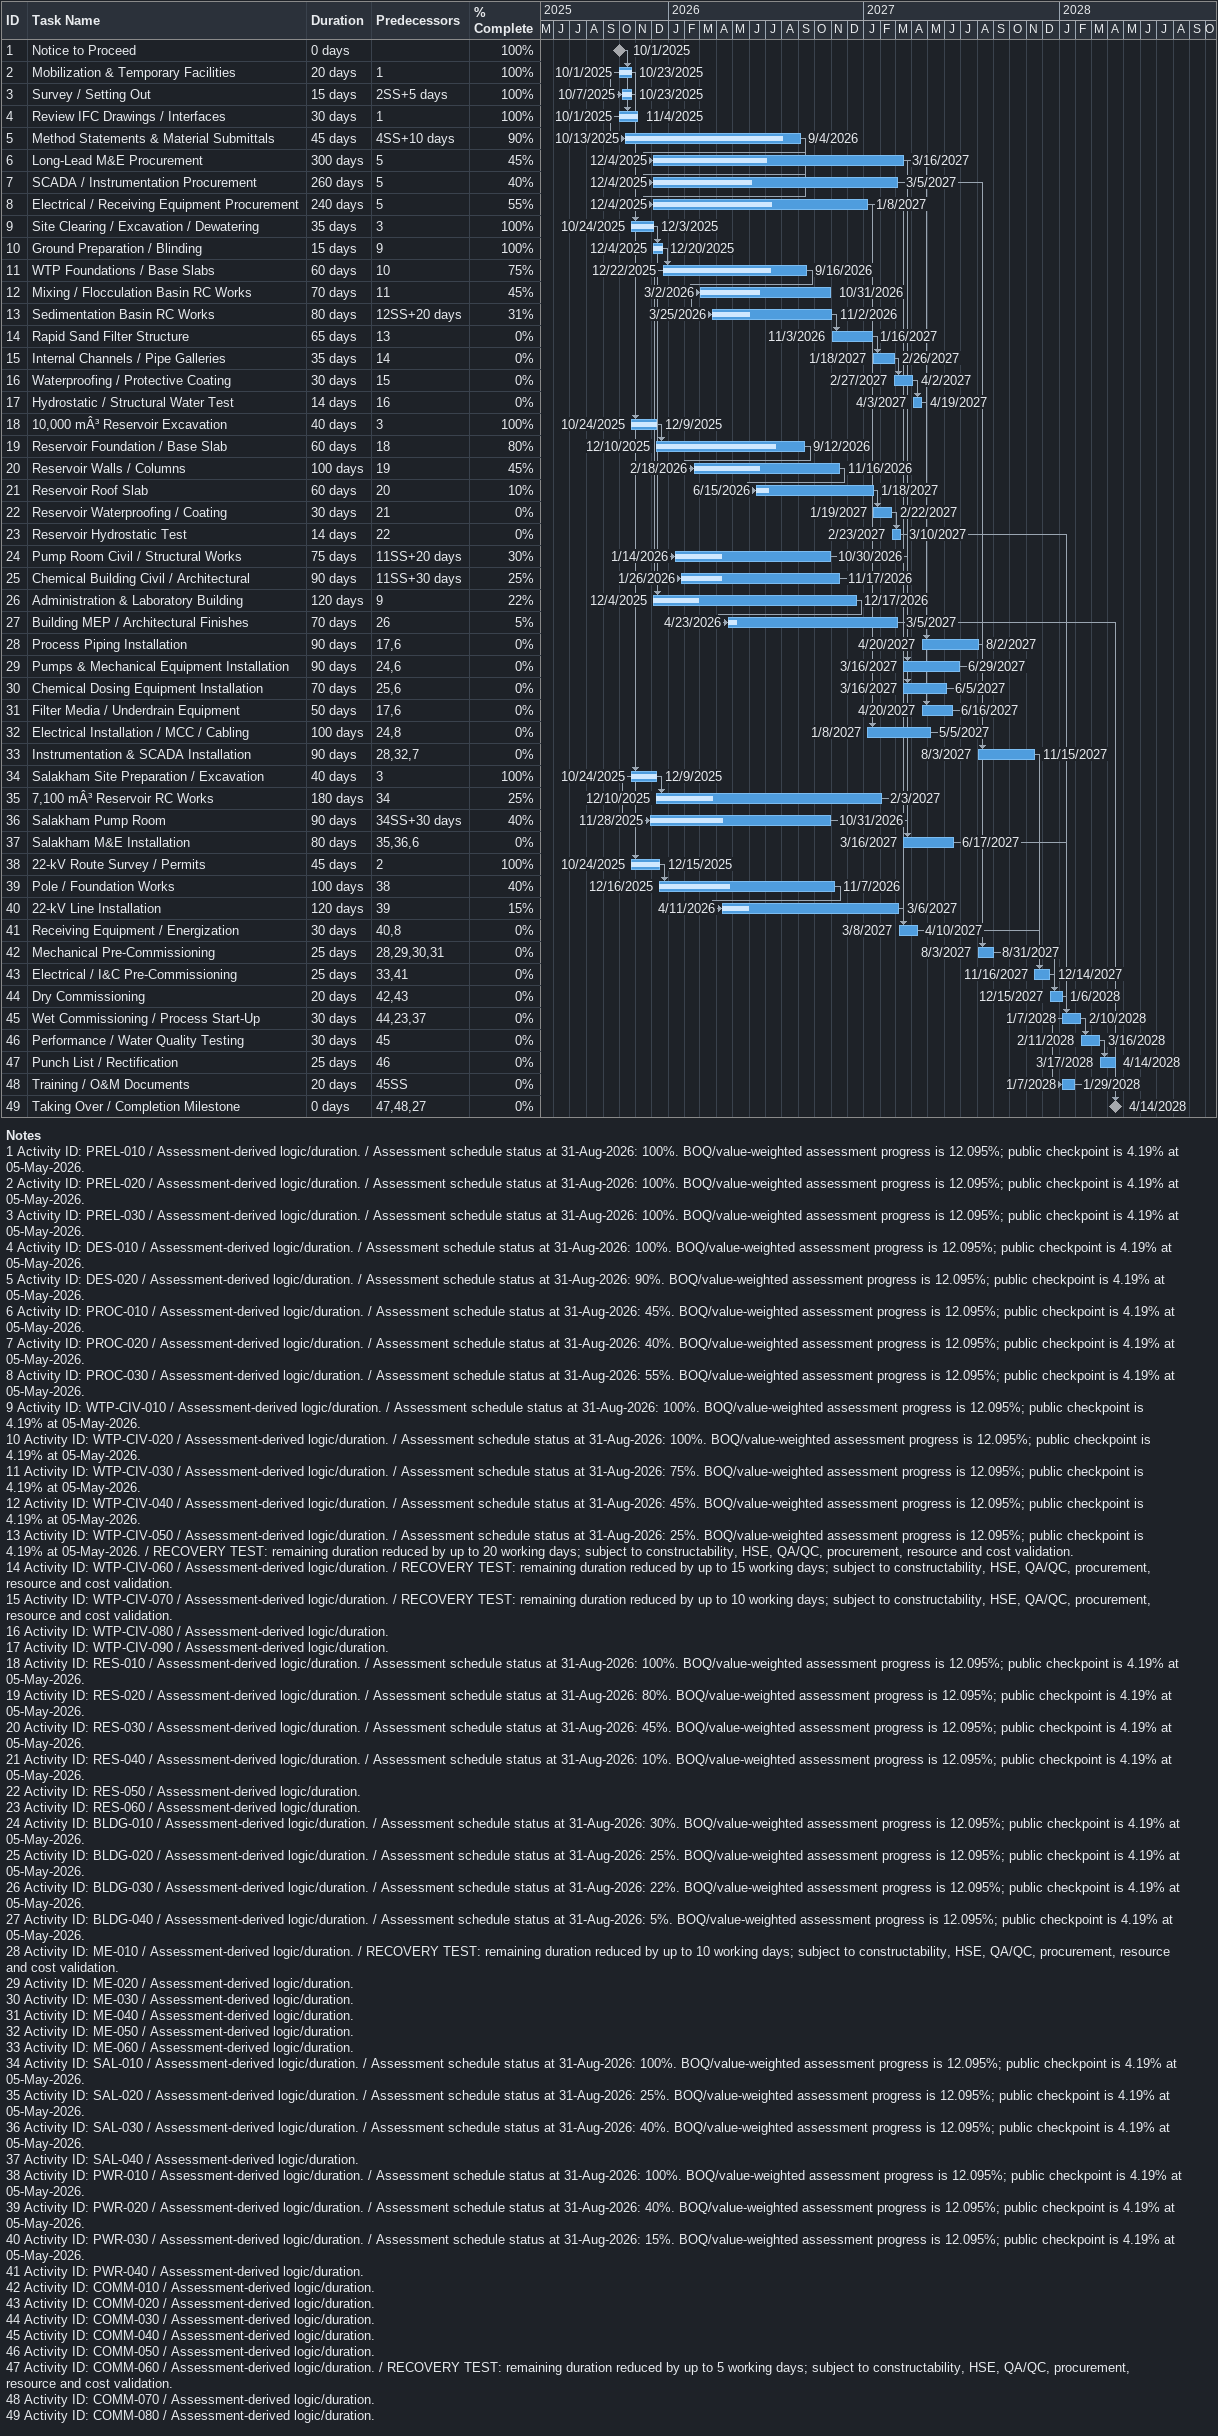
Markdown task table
| ID | Task | Duration | Start | Finish | Predecessors | % complete |
|---|---|---|---|---|---|---|
| 1 | Notice to Proceed | 0d | 2025-10-01 | 2025-10-01 |  | 100 |
| 2 | Mobilization & Temporary Facilities | 20d | 2025-10-01 | 2025-10-23 | 1 | 100 |
| 3 | Survey / Setting Out | 15d | 2025-10-07 | 2025-10-23 | 2SS+5d | 100 |
| 4 | Review IFC Drawings / Interfaces | 30d | 2025-10-01 | 2025-11-04 | 1 | 100 |
| 5 | Method Statements & Material Submittals | 45d | 2025-10-13 | 2026-09-04 | 4SS+10d | 90 |
| 6 | Long-Lead M&E Procurement | 300d | 2025-12-04 | 2027-03-16 | 5 | 45 |
| 7 | SCADA / Instrumentation Procurement | 260d | 2025-12-04 | 2027-03-05 | 5 | 40 |
| 8 | Electrical / Receiving Equipment Procurement | 240d | 2025-12-04 | 2027-01-08 | 5 | 55 |
| 9 | Site Clearing / Excavation / Dewatering | 35d | 2025-10-24 | 2025-12-03 | 3 | 100 |
| 10 | Ground Preparation / Blinding | 15d | 2025-12-04 | 2025-12-20 | 9 | 100 |
| 11 | WTP Foundations / Base Slabs | 60d | 2025-12-22 | 2026-09-16 | 10 | 75 |
| 12 | Mixing / Flocculation Basin RC Works | 70d | 2026-03-02 | 2026-10-31 | 11 | 45 |
| 13 | Sedimentation Basin RC Works | 80d | 2026-03-25 | 2026-11-02 | 12SS+20d | 31 |
| 14 | Rapid Sand Filter Structure | 65d | 2026-11-03 | 2027-01-16 | 13 | 0 |
| 15 | Internal Channels / Pipe Galleries | 35d | 2027-01-18 | 2027-02-26 | 14 | 0 |
| 16 | Waterproofing / Protective Coating | 30d | 2027-02-27 | 2027-04-02 | 15 | 0 |
| 17 | Hydrostatic / Structural Water Test | 14d | 2027-04-03 | 2027-04-19 | 16 | 0 |
| 18 | 10,000 mÂ³ Reservoir Excavation | 40d | 2025-10-24 | 2025-12-09 | 3 | 100 |
| 19 | Reservoir Foundation / Base Slab | 60d | 2025-12-10 | 2026-09-12 | 18 | 80 |
| 20 | Reservoir Walls / Columns | 100d | 2026-02-18 | 2026-11-16 | 19 | 45 |
| 21 | Reservoir Roof Slab | 60d | 2026-06-15 | 2027-01-18 | 20 | 10 |
| 22 | Reservoir Waterproofing / Coating | 30d | 2027-01-19 | 2027-02-22 | 21 | 0 |
| 23 | Reservoir Hydrostatic Test | 14d | 2027-02-23 | 2027-03-10 | 22 | 0 |
| 24 | Pump Room Civil / Structural Works | 75d | 2026-01-14 | 2026-10-30 | 11SS+20d | 30 |
| 25 | Chemical Building Civil / Architectural | 90d | 2026-01-26 | 2026-11-17 | 11SS+30d | 25 |
| 26 | Administration & Laboratory Building | 120d | 2025-12-04 | 2026-12-17 | 9 | 22 |
| 27 | Building MEP / Architectural Finishes | 70d | 2026-04-23 | 2027-03-05 | 26 | 5 |
| 28 | Process Piping Installation | 90d | 2027-04-20 | 2027-08-02 | 17, 6 | 0 |
| 29 | Pumps & Mechanical Equipment Installation | 90d | 2027-03-16 | 2027-06-29 | 24, 6 | 0 |
| 30 | Chemical Dosing Equipment Installation | 70d | 2027-03-16 | 2027-06-05 | 25, 6 | 0 |
| 31 | Filter Media / Underdrain Equipment | 50d | 2027-04-20 | 2027-06-16 | 17, 6 | 0 |
| 32 | Electrical Installation / MCC / Cabling | 100d | 2027-01-08 | 2027-05-05 | 24, 8 | 0 |
| 33 | Instrumentation & SCADA Installation | 90d | 2027-08-03 | 2027-11-15 | 28, 32, 7 | 0 |
| 34 | Salakham Site Preparation / Excavation | 40d | 2025-10-24 | 2025-12-09 | 3 | 100 |
| 35 | 7,100 mÂ³ Reservoir RC Works | 180d | 2025-12-10 | 2027-02-03 | 34 | 25 |
| 36 | Salakham Pump Room | 90d | 2025-11-28 | 2026-10-31 | 34SS+30d | 40 |
| 37 | Salakham M&E Installation | 80d | 2027-03-16 | 2027-06-17 | 35, 36, 6 | 0 |
| 38 | 22-kV Route Survey / Permits | 45d | 2025-10-24 | 2025-12-15 | 2 | 100 |
| 39 | Pole / Foundation Works | 100d | 2025-12-16 | 2026-11-07 | 38 | 40 |
| 40 | 22-kV Line Installation | 120d | 2026-04-11 | 2027-03-06 | 39 | 15 |
| 41 | Receiving Equipment / Energization | 30d | 2027-03-08 | 2027-04-10 | 40, 8 | 0 |
| 42 | Mechanical Pre-Commissioning | 25d | 2027-08-03 | 2027-08-31 | 28, 29, 30, 31 | 0 |
| 43 | Electrical / I&C Pre-Commissioning | 25d | 2027-11-16 | 2027-12-14 | 33, 41 | 0 |
| 44 | Dry Commissioning | 20d | 2027-12-15 | 2028-01-06 | 42, 43 | 0 |
| 45 | Wet Commissioning / Process Start-Up | 30d | 2028-01-07 | 2028-02-10 | 44, 23, 37 | 0 |
| 46 | Performance / Water Quality Testing | 30d | 2028-02-11 | 2028-03-16 | 45 | 0 |
| 47 | Punch List / Rectification | 25d | 2028-03-17 | 2028-04-14 | 46 | 0 |
| 48 | Training / O&M Documents | 20d | 2028-01-07 | 2028-01-29 | 45SS | 0 |
| 49 | Taking Over / Completion Milestone | 0d | 2028-04-14 | 2028-04-14 | 47, 48, 27 | 0 |

Notes
- 1: Activity ID: PREL-010 / Assessment-derived logic/duration. / Assessment schedule status at 31-Aug-2026: 100%. BOQ/value-weighted assessment progress is 12.095%; public checkpoint is 4.19% at 05-May-2026.
- 2: Activity ID: PREL-020 / Assessment-derived logic/duration. / Assessment schedule status at 31-Aug-2026: 100%. BOQ/value-weighted assessment progress is 12.095%; public checkpoint is 4.19% at 05-May-2026.
- 3: Activity ID: PREL-030 / Assessment-derived logic/duration. / Assessment schedule status at 31-Aug-2026: 100%. BOQ/value-weighted assessment progress is 12.095%; public checkpoint is 4.19% at 05-May-2026.
- 4: Activity ID: DES-010 / Assessment-derived logic/duration. / Assessment schedule status at 31-Aug-2026: 100%. BOQ/value-weighted assessment progress is 12.095%; public checkpoint is 4.19% at 05-May-2026.
- 5: Activity ID: DES-020 / Assessment-derived logic/duration. / Assessment schedule status at 31-Aug-2026: 90%. BOQ/value-weighted assessment progress is 12.095%; public checkpoint is 4.19% at 05-May-2026.
- 6: Activity ID: PROC-010 / Assessment-derived logic/duration. / Assessment schedule status at 31-Aug-2026: 45%. BOQ/value-weighted assessment progress is 12.095%; public checkpoint is 4.19% at 05-May-2026.
- 7: Activity ID: PROC-020 / Assessment-derived logic/duration. / Assessment schedule status at 31-Aug-2026: 40%. BOQ/value-weighted assessment progress is 12.095%; public checkpoint is 4.19% at 05-May-2026.
- 8: Activity ID: PROC-030 / Assessment-derived logic/duration. / Assessment schedule status at 31-Aug-2026: 55%. BOQ/value-weighted assessment progress is 12.095%; public checkpoint is 4.19% at 05-May-2026.
- 9: Activity ID: WTP-CIV-010 / Assessment-derived logic/duration. / Assessment schedule status at 31-Aug-2026: 100%. BOQ/value-weighted assessment progress is 12.095%; public checkpoint is 4.19% at 05-May-2026.
- 10: Activity ID: WTP-CIV-020 / Assessment-derived logic/duration. / Assessment schedule status at 31-Aug-2026: 100%. BOQ/value-weighted assessment progress is 12.095%; public checkpoint is 4.19% at 05-May-2026.
- 11: Activity ID: WTP-CIV-030 / Assessment-derived logic/duration. / Assessment schedule status at 31-Aug-2026: 75%. BOQ/value-weighted assessment progress is 12.095%; public checkpoint is 4.19% at 05-May-2026.
- 12: Activity ID: WTP-CIV-040 / Assessment-derived logic/duration. / Assessment schedule status at 31-Aug-2026: 45%. BOQ/value-weighted assessment progress is 12.095%; public checkpoint is 4.19% at 05-May-2026.
- 13: Activity ID: WTP-CIV-050 / Assessment-derived logic/duration. / Assessment schedule status at 31-Aug-2026: 25%. BOQ/value-weighted assessment progress is 12.095%; public checkpoint is 4.19% at 05-May-2026. / RECOVERY TEST: remaining duration reduced by up to 20 working days; subject to constructability, HSE, QA/QC, procurement, resource and cost validation.
- 14: Activity ID: WTP-CIV-060 / Assessment-derived logic/duration. / RECOVERY TEST: remaining duration reduced by up to 15 working days; subject to constructability, HSE, QA/QC, procurement, resource and cost validation.
- 15: Activity ID: WTP-CIV-070 / Assessment-derived logic/duration. / RECOVERY TEST: remaining duration reduced by up to 10 working days; subject to constructability, HSE, QA/QC, procurement, resource and cost validation.
- 16: Activity ID: WTP-CIV-080 / Assessment-derived logic/duration.
- 17: Activity ID: WTP-CIV-090 / Assessment-derived logic/duration.
- 18: Activity ID: RES-010 / Assessment-derived logic/duration. / Assessment schedule status at 31-Aug-2026: 100%. BOQ/value-weighted assessment progress is 12.095%; public checkpoint is 4.19% at 05-May-2026.
- 19: Activity ID: RES-020 / Assessment-derived logic/duration. / Assessment schedule status at 31-Aug-2026: 80%. BOQ/value-weighted assessment progress is 12.095%; public checkpoint is 4.19% at 05-May-2026.
- 20: Activity ID: RES-030 / Assessment-derived logic/duration. / Assessment schedule status at 31-Aug-2026: 45%. BOQ/value-weighted assessment progress is 12.095%; public checkpoint is 4.19% at 05-May-2026.
- 21: Activity ID: RES-040 / Assessment-derived logic/duration. / Assessment schedule status at 31-Aug-2026: 10%. BOQ/value-weighted assessment progress is 12.095%; public checkpoint is 4.19% at 05-May-2026.
- 22: Activity ID: RES-050 / Assessment-derived logic/duration.
- 23: Activity ID: RES-060 / Assessment-derived logic/duration.
- 24: Activity ID: BLDG-010 / Assessment-derived logic/duration. / Assessment schedule status at 31-Aug-2026: 30%. BOQ/value-weighted assessment progress is 12.095%; public checkpoint is 4.19% at 05-May-2026.
- 25: Activity ID: BLDG-020 / Assessment-derived logic/duration. / Assessment schedule status at 31-Aug-2026: 25%. BOQ/value-weighted assessment progress is 12.095%; public checkpoint is 4.19% at 05-May-2026.
- 26: Activity ID: BLDG-030 / Assessment-derived logic/duration. / Assessment schedule status at 31-Aug-2026: 22%. BOQ/value-weighted assessment progress is 12.095%; public checkpoint is 4.19% at 05-May-2026.
- 27: Activity ID: BLDG-040 / Assessment-derived logic/duration. / Assessment schedule status at 31-Aug-2026: 5%. BOQ/value-weighted assessment progress is 12.095%; public checkpoint is 4.19% at 05-May-2026.
- 28: Activity ID: ME-010 / Assessment-derived logic/duration. / RECOVERY TEST: remaining duration reduced by up to 10 working days; subject to constructability, HSE, QA/QC, procurement, resource and cost validation.
- 29: Activity ID: ME-020 / Assessment-derived logic/duration.
- 30: Activity ID: ME-030 / Assessment-derived logic/duration.
- 31: Activity ID: ME-040 / Assessment-derived logic/duration.
- 32: Activity ID: ME-050 / Assessment-derived logic/duration.
- 33: Activity ID: ME-060 / Assessment-derived logic/duration.
- 34: Activity ID: SAL-010 / Assessment-derived logic/duration. / Assessment schedule status at 31-Aug-2026: 100%. BOQ/value-weighted assessment progress is 12.095%; public checkpoint is 4.19% at 05-May-2026.
- 35: Activity ID: SAL-020 / Assessment-derived logic/duration. / Assessment schedule status at 31-Aug-2026: 25%. BOQ/value-weighted assessment progress is 12.095%; public checkpoint is 4.19% at 05-May-2026.
- 36: Activity ID: SAL-030 / Assessment-derived logic/duration. / Assessment schedule status at 31-Aug-2026: 40%. BOQ/value-weighted assessment progress is 12.095%; public checkpoint is 4.19% at 05-May-2026.
- 37: Activity ID: SAL-040 / Assessment-derived logic/duration.
- 38: Activity ID: PWR-010 / Assessment-derived logic/duration. / Assessment schedule status at 31-Aug-2026: 100%. BOQ/value-weighted assessment progress is 12.095%; public checkpoint is 4.19% at 05-May-2026.
- 39: Activity ID: PWR-020 / Assessment-derived logic/duration. / Assessment schedule status at 31-Aug-2026: 40%. BOQ/value-weighted assessment progress is 12.095%; public checkpoint is 4.19% at 05-May-2026.
- 40: Activity ID: PWR-030 / Assessment-derived logic/duration. / Assessment schedule status at 31-Aug-2026: 15%. BOQ/value-weighted assessment progress is 12.095%; public checkpoint is 4.19% at 05-May-2026.
- 41: Activity ID: PWR-040 / Assessment-derived logic/duration.
- 42: Activity ID: COMM-010 / Assessment-derived logic/duration.
- 43: Activity ID: COMM-020 / Assessment-derived logic/duration.
- 44: Activity ID: COMM-030 / Assessment-derived logic/duration.
- 45: Activity ID: COMM-040 / Assessment-derived logic/duration.
- 46: Activity ID: COMM-050 / Assessment-derived logic/duration.
- 47: Activity ID: COMM-060 / Assessment-derived logic/duration. / RECOVERY TEST: remaining duration reduced by up to 5 working days; subject to constructability, HSE, QA/QC, procurement, resource and cost validation.
- 48: Activity ID: COMM-070 / Assessment-derived logic/duration.
- 49: Activity ID: COMM-080 / Assessment-derived logic/duration.
